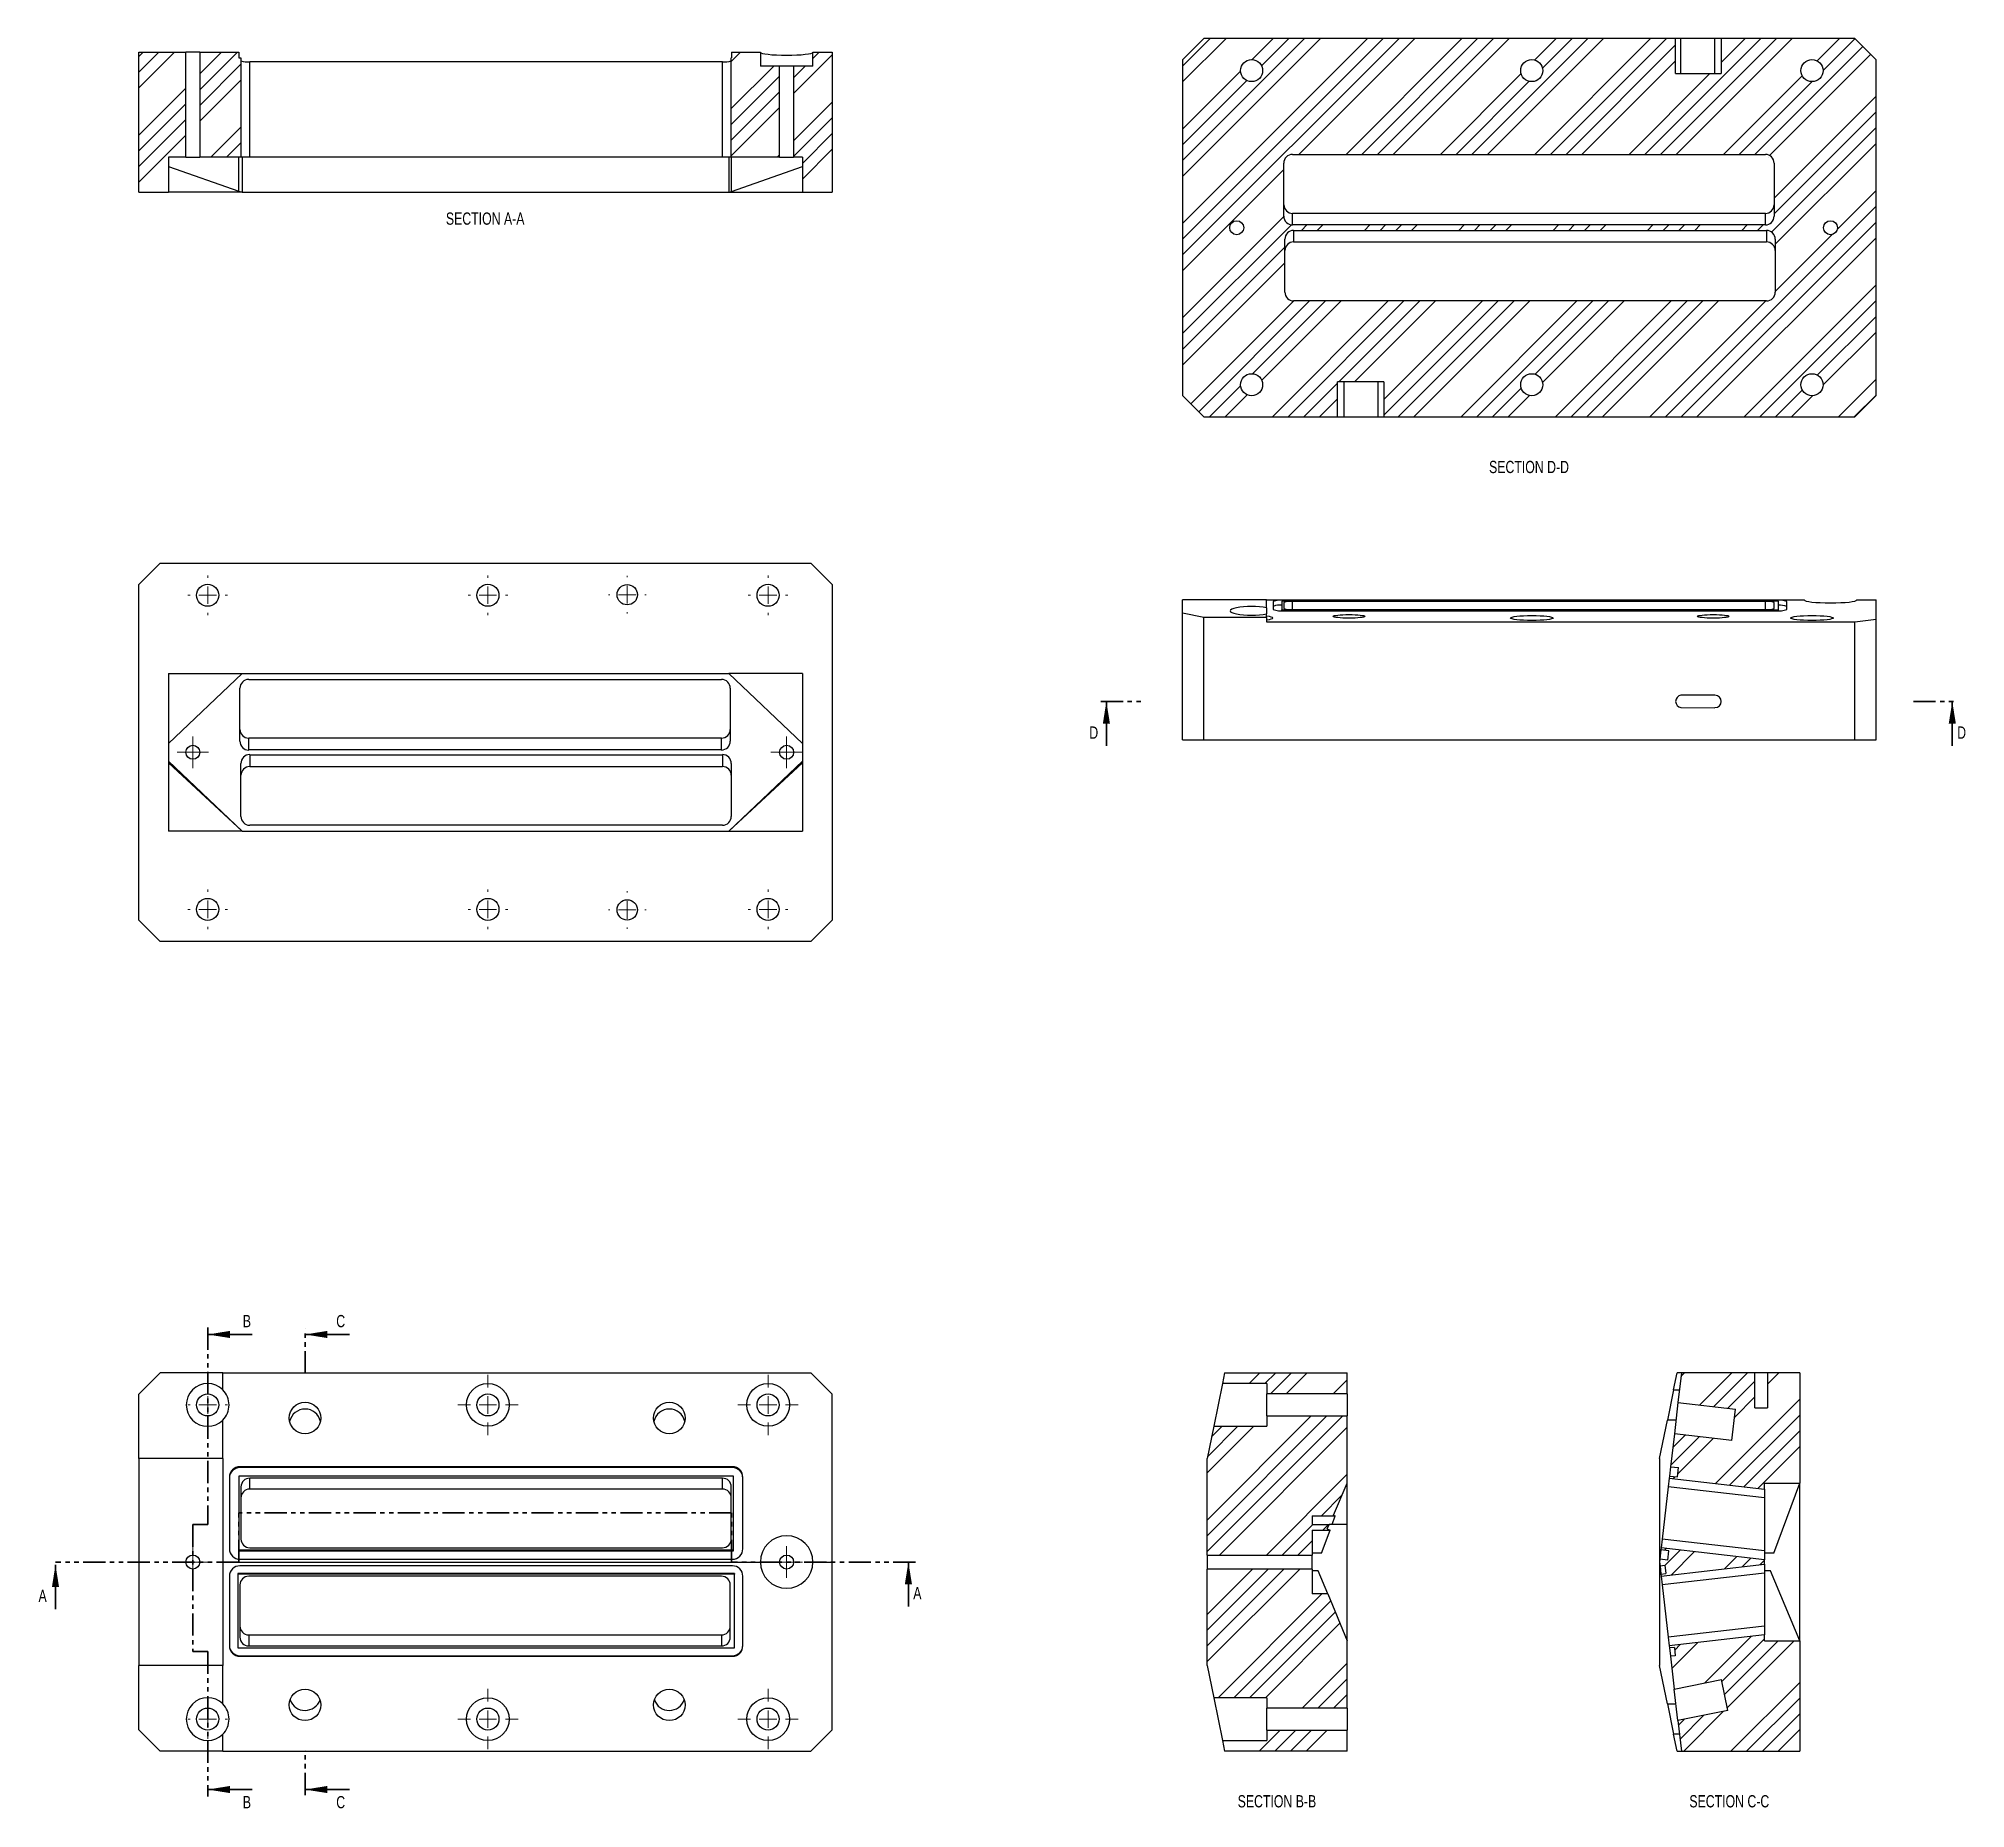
# Model space of a CAD drawing. Header units: millimetres. Extents: x 158 to 708, y 127 to 632.
import ezdxf

# ---------------------------------------------------------------- set-up
doc = ezdxf.new("R2010")
doc.units = ezdxf.units.MM
doc.linetypes.add('PHANTOM', pattern=[12.7, 6.35, -1.27, 1.27, -1.27, 1.27, -1.27])
doc.styles.add('SLDTEXTSTYLE0', font='TXT', dxfattribs={"width": 0.75})
pattern_1 = [(45, (107.689, 94.621), (-13.4704, 13.4704), []), (45, (112.179, 94.621), (-13.4704, 13.4704), []), (45, (116.669, 94.621), (-13.4704, 13.4704), []), (45, (121.159, 94.621), (-13.4704, 13.4704), [])]

# ---------------------------------------------------------------- blocks, each defined once
blk = doc.blocks.new('SW_CENTERMARKSYMBOL_0')
at = {"color": 0, "linetype": 'Continuous', "lineweight": 0}
for p, q in [((-2.5, 0), (-4.5, 0)), ((0, 0), (-2.5, 0)), ((0, 2.5), (0, 4.5)), ((0, 0), (0, 2.5)), ((0, 0), (0, -2.5)), ((0, 0), (2.5, 0)), ((2.5, 0), (4.5, 0)), ((0, -2.5), (0, -4.5))]:
    blk.add_line(p, q, dxfattribs=at)
blk = doc.blocks.new('SW_CENTERMARKSYMBOL_1')
at = {"color": 0, "linetype": 'Continuous', "lineweight": 0}
for p, q in [((0, 5), (0, 5.65)), ((-5, 0), (-5.65, 0)), ((0, 0), (-2.5, 0)), ((0, 0), (0, 2.5)), ((0, 0), (0, -2.5)), ((0, 0), (2.5, 0)), ((5, 0), (5.65, 0)), ((0, -5), (0, -5.65))]:
    blk.add_line(p, q, dxfattribs=at)
blk = doc.blocks.new('SW_CENTERMARKSYMBOL_2')
at = {"color": 0, "linetype": 'Continuous', "lineweight": 0}
for p, q in [((0, 5), (0, 5.65)), ((-5, 0), (-5.65, 0)), ((0, 0), (-2.5, 0)), ((0, 0), (0, 2.5)), ((0, 0), (0, -2.5)), ((0, 0), (2.5, 0)), ((5, 0), (5.65, 0)), ((0, -5), (0, -5.65))]:
    blk.add_line(p, q, dxfattribs=at)
blk = doc.blocks.new('SW_CENTERMARKSYMBOL_3')
at = {"color": 0, "linetype": 'Continuous', "lineweight": 0}
for p, q in [((0, 5), (0, 5.65)), ((-5, 0), (-5.65, 0)), ((0, 0), (-2.5, 0)), ((0, 0), (0, 2.5)), ((0, 0), (0, -2.5)), ((0, 0), (2.5, 0)), ((5, 0), (5.65, 0)), ((0, -5), (0, -5.65))]:
    blk.add_line(p, q, dxfattribs=at)
blk = doc.blocks.new('SW_CENTERMARKSYMBOL_4')
at = {"color": 0, "linetype": 'Continuous', "lineweight": 0}
for p, q in [((0, 5), (0, 5.65)), ((-5, 0), (-5.65, 0)), ((0, 0), (-2.5, 0)), ((0, 0), (0, 2.5)), ((0, 0), (0, -2.5)), ((0, 0), (2.5, 0)), ((5, 0), (5.65, 0)), ((0, -5), (0, -5.65))]:
    blk.add_line(p, q, dxfattribs=at)
blk = doc.blocks.new('SW_CENTERMARKSYMBOL_5')
at = {"color": 0, "linetype": 'Continuous', "lineweight": 0}
for p, q in [((0, 5), (0, 5.65)), ((-5, 0), (-5.65, 0)), ((0, 0), (-2.5, 0)), ((0, 0), (0, 2.5)), ((0, 0), (0, -2.5)), ((0, 0), (2.5, 0)), ((5, 0), (5.65, 0)), ((0, -5), (0, -5.65))]:
    blk.add_line(p, q, dxfattribs=at)
blk = doc.blocks.new('SW_CENTERMARKSYMBOL_6')
at = {"color": 0, "linetype": 'Continuous', "lineweight": 0}
for p, q in [((0, 5), (0, 5.65)), ((-5, 0), (-5.65, 0)), ((0, 0), (-2.5, 0)), ((0, 0), (0, 2.5)), ((0, 0), (0, -2.5)), ((0, 0), (2.5, 0)), ((5, 0), (5.65, 0)), ((0, -5), (0, -5.65))]:
    blk.add_line(p, q, dxfattribs=at)
blk = doc.blocks.new('SW_CENTERMARKSYMBOL_7')
at = {"color": 0, "linetype": 'Continuous', "lineweight": 0}
for p, q in [((-5, 0), (-5.4, 0)), ((0, 0), (-2.5, 0)), ((0, 5), (0, 5.4)), ((0, 0), (0, 2.5)), ((0, 0), (0, -2.5)), ((0, 0), (2.5, 0)), ((5, 0), (5.4, 0)), ((0, -5), (0, -5.4))]:
    blk.add_line(p, q, dxfattribs=at)
blk = doc.blocks.new('SW_CENTERMARKSYMBOL_8')
at = {"color": 0, "linetype": 'Continuous', "lineweight": 0}
for p, q in [((-5, 0), (-5.4, 0)), ((0, 0), (-2.5, 0)), ((0, 5), (0, 5.4)), ((0, 0), (0, 2.5)), ((0, 0), (0, -2.5)), ((0, 0), (2.5, 0)), ((5, 0), (5.4, 0)), ((0, -5), (0, -5.4))]:
    blk.add_line(p, q, dxfattribs=at)
blk = doc.blocks.new('SW_CENTERMARKSYMBOL_9')
at = {"color": 0, "linetype": 'Continuous', "lineweight": 0}
for p, q in [((-2.5, 0), (-4.5, 0)), ((0, 0), (-2.5, 0)), ((0, 2.5), (0, 4.5)), ((0, 0), (0, 2.5)), ((0, 0), (0, -2.5)), ((0, 0), (2.5, 0)), ((2.5, 0), (4.5, 0)), ((0, -2.5), (0, -4.5))]:
    blk.add_line(p, q, dxfattribs=at)
blk = doc.blocks.new('SW_CENTERMARKSYMBOL_10')
at = {"color": 0, "linetype": 'Continuous', "lineweight": 0}
for p, q in [((-2.5, 0), (-4.5, 0)), ((0, 0), (-2.5, 0)), ((0, 2.5), (0, 4.5)), ((0, 0), (0, 2.5)), ((0, 0), (0, -2.5)), ((0, 0), (2.5, 0)), ((2.5, 0), (4.5, 0)), ((0, -2.5), (0, -4.5))]:
    blk.add_line(p, q, dxfattribs=at)
blk = doc.blocks.new('SW_CENTERMARKSYMBOL_11')
at = {"color": 0, "linetype": 'Continuous', "lineweight": 0}
for p, q in [((0, 5), (0, 5.65)), ((-5, 0), (-5.65, 0)), ((0, 0), (-2.5, 0)), ((0, 0), (0, 2.5)), ((0, 0), (0, -2.5)), ((0, 0), (2.5, 0)), ((5, 0), (5.65, 0)), ((0, -5), (0, -5.65))]:
    blk.add_line(p, q, dxfattribs=at)
blk = doc.blocks.new('SW_CENTERMARKSYMBOL_12')
at = {"color": 0, "linetype": 'Continuous', "lineweight": 0}
for p, q in [((0, 5), (0, 5.65)), ((-5, 0), (-5.65, 0)), ((0, 0), (-2.5, 0)), ((0, 0), (0, 2.5)), ((0, 0), (0, -2.5)), ((0, 0), (2.5, 0)), ((5, 0), (5.65, 0)), ((0, -5), (0, -5.65))]:
    blk.add_line(p, q, dxfattribs=at)
blk = doc.blocks.new('SW_CENTERMARKSYMBOL_13')
at = {"color": 0, "linetype": 'Continuous', "lineweight": 0}
for p, q in [((0, 5), (0, 8.6)), ((-5, 0), (-8.6, 0)), ((0, 0), (-2.5, 0)), ((0, 0), (0, 2.5)), ((0, 0), (0, -2.5)), ((0, 0), (2.5, 0)), ((5, 0), (8.6, 0)), ((0, -5), (0, -8.6))]:
    blk.add_line(p, q, dxfattribs=at)
blk = doc.blocks.new('SW_CENTERMARKSYMBOL_14')
at = {"color": 0, "linetype": 'Continuous', "lineweight": 0}
for p, q in [((0, 5), (0, 8.6)), ((-5, 0), (-8.6, 0)), ((0, 0), (-2.5, 0)), ((0, 0), (0, 2.5)), ((0, 0), (0, -2.5)), ((0, 0), (2.5, 0)), ((5, 0), (8.6, 0)), ((0, -5), (0, -8.6))]:
    blk.add_line(p, q, dxfattribs=at)
blk = doc.blocks.new('SW_CENTERMARKSYMBOL_15')
at = {"color": 0, "linetype": 'Continuous', "lineweight": 0}
for p, q in [((0, 5), (0, 8.6)), ((-5, 0), (-8.6, 0)), ((0, 0), (-2.5, 0)), ((0, 0), (0, 2.5)), ((0, 0), (0, -2.5)), ((0, 0), (2.5, 0)), ((5, 0), (8.6, 0)), ((0, -5), (0, -8.6))]:
    blk.add_line(p, q, dxfattribs=at)
blk = doc.blocks.new('SW_CENTERMARKSYMBOL_16')
at = {"color": 0, "linetype": 'Continuous', "lineweight": 0}
for p, q in [((0, 5), (0, 8.6)), ((-5, 0), (-8.6, 0)), ((0, 0), (-2.5, 0)), ((0, 0), (0, 2.5)), ((0, 0), (0, -2.5)), ((0, 0), (2.5, 0)), ((5, 0), (8.6, 0)), ((0, -5), (0, -8.6))]:
    blk.add_line(p, q, dxfattribs=at)
blk = doc.blocks.new('SW_CENTERMARKSYMBOL_17')
at = {"color": 0, "linetype": 'Continuous', "lineweight": 0}
for p, q in [((-2.5, 0), (-4.5, 0)), ((0, 0), (-2.5, 0)), ((0, 2.5), (0, 4.5)), ((0, 0), (0, 2.5)), ((0, 0), (0, -2.5)), ((0, 0), (2.5, 0)), ((2.5, 0), (4.5, 0)), ((0, -2.5), (0, -4.5))]:
    blk.add_line(p, q, dxfattribs=at)

msp = doc.modelspace()

# ---------------------------------------------------------------- hatches: boundary and pattern name
at = {"linetype": 'Continuous', "lineweight": 18}
h = msp.add_hatch(dxfattribs=at)
h.set_pattern_fill('ANSI34', style=0)
h.set_pattern_definition(pattern_1)
h.paths.add_polyline_path([(186.39, 628.06), (186.39, 588.06), (194.89, 588.06), (194.89, 598.06), (199.84, 598.06), (199.84, 628.06)], flags=0)
h = msp.add_hatch(dxfattribs=at)
h.set_pattern_fill('ANSI34', style=0)
h.set_pattern_definition(pattern_1)
h.paths.add_polyline_path([(203.84, 598.06), (215.59, 598.06), (215.59, 626.44), (214.99, 626.44), (214.99, 628.06), (210.39, 628.06), (203.84, 628.06)], flags=0)
h = msp.add_hatch(dxfattribs=at)
h.set_pattern_fill('ANSI34', style=0)
h.set_pattern_definition(pattern_1)
h.paths.add_polyline_path([(355.59, 598.06), (369.39, 598.06), (369.39, 624.06), (363.89, 624.06), (363.89, 628.06), (355.66, 628.06), (355.66, 626.44), (355.59, 626.44)], flags=0)
h = msp.add_hatch(dxfattribs=at)
h.set_pattern_fill('ANSI34', style=0)
h.set_pattern_definition(pattern_1)
h.paths.add_polyline_path([(384.39, 588.06), (384.39, 628.06), (378.89, 628.06), (378.89, 624.06), (373.39, 624.06), (373.39, 598.06), (375.89, 598.06), (375.89, 588.06)], flags=0)
h = msp.add_hatch(dxfattribs=at)
h.set_pattern_fill('ANSI34', style=0)
h.set_pattern_definition(pattern_1)
h.paths.add_polyline_path([(625.22, 631.95), (490.54, 631.95), (484.44, 625.85), (484.44, 530.05), (490.54, 523.95), (528.64, 523.95), (528.64, 533.95), (541.94, 533.95), (541.94, 523.95), (676.34, 523.95), (682.44, 530.05), (682.44, 625.85), (676.34, 631.95), (638.22, 631.95), (638.22, 621.95), (625.22, 621.95)], flags=0)
edge = h.paths.add_edge_path(flags=0)
edge.add_arc((669.44, 577.95), 2, 0, 360)
edge = h.paths.add_edge_path(flags=0)
edge.add_arc((504.14, 622.8), 3.15, 0, 360)
edge = h.paths.add_edge_path(flags=0)
edge.add_arc((664.14, 622.8), 3.15, 0, 360)
edge = h.paths.add_edge_path(flags=0)
edge.add_arc((584.14, 533.1), 3.15, 0, 360)
edge = h.paths.add_edge_path(flags=0)
edge.add_arc((499.89, 577.95), 2, 0, 360)
edge = h.paths.add_edge_path(flags=0)
edge.add_line((516.14, 577.17), (651.14, 577.17))
edge.add_ellipse((651.14, 574.65), major_axis=(0, -2.52), ratio=0.993413, start_angle=90, end_angle=180, ccw=False)
edge.add_line((653.64, 574.65), (653.64, 559.55))
edge.add_ellipse((651.14, 559.55), major_axis=(0, -2.52), ratio=0.993413, start_angle=0, end_angle=90, ccw=False)
edge.add_line((651.14, 557.03), (516.14, 557.03))
edge.add_ellipse((516.14, 559.55), major_axis=(0, -2.52), ratio=0.993413, start_angle=270, end_angle=360, ccw=False)
edge.add_line((513.64, 559.55), (513.64, 574.65))
edge.add_ellipse((516.14, 574.65), major_axis=(0, -2.52), ratio=0.993413, start_angle=180, end_angle=270, ccw=False)
edge = h.paths.add_edge_path(flags=0)
edge.add_line((515.84, 598.86), (650.84, 598.86))
edge.add_ellipse((650.84, 596.35), major_axis=(0, 2.52), ratio=0.993413, start_angle=270, end_angle=360, ccw=False)
edge.add_line((653.34, 596.35), (653.34, 581.25))
edge.add_ellipse((650.84, 581.25), major_axis=(0, 2.52), ratio=0.993413, start_angle=180, end_angle=270, ccw=False)
edge.add_line((650.84, 578.73), (515.84, 578.73))
edge.add_ellipse((515.84, 581.25), major_axis=(0, 2.52), ratio=0.993413, start_angle=90, end_angle=180, ccw=False)
edge.add_line((513.34, 581.25), (513.34, 596.35))
edge.add_ellipse((515.84, 596.35), major_axis=(0, 2.52), ratio=0.993413, start_angle=0, end_angle=90, ccw=False)
edge = h.paths.add_edge_path(flags=0)
edge.add_arc((664.14, 533.1), 3.15, 0, 360)
edge = h.paths.add_edge_path(flags=0)
edge.add_arc((584.14, 622.8), 3.15, 0, 360)
edge = h.paths.add_edge_path(flags=0)
edge.add_arc((504.14, 533.1), 3.15, 0, 360)
h = msp.add_hatch(dxfattribs=at)
h.set_pattern_fill('ANSI34', style=0)
h.set_pattern_definition(pattern_1)
h.paths.add_polyline_path([(508.45, 244.99), (531.45, 244.99), (531.45, 250.99), (496.45, 250.99), (495.83, 247.94), (508.45, 247.94)], flags=0)
h = msp.add_hatch(dxfattribs=at)
h.set_pattern_fill('ANSI34', style=0)
h.set_pattern_definition(pattern_1)
h.paths.add_polyline_path([(647.83, 240.99), (647.83, 250.99), (626.86, 250.99), (625.88, 242.55), (642.27, 240.66), (641.24, 231.72), (624.85, 233.61), (623.77, 224.21), (626.05, 223.95), (625.74, 221.27), (623.46, 221.53), (623.39, 220.94), (650.63, 217.79), (650.63, 219.49), (660.63, 219.49), (660.63, 250.99), (651.43, 250.99), (651.43, 240.99)], flags=0)
h = msp.add_hatch(dxfattribs=at)
h.set_pattern_fill('ANSI34', style=0)
h.set_pattern_definition(pattern_1)
h.paths.add_polyline_path([(521.45, 207.72), (521.45, 210.16), (528.02, 210.16), (527.48, 210.39), (531.45, 219.49), (531.45, 238.69), (508.45, 238.69), (508.45, 235.74), (493.34, 235.74), (491.45, 226.5), (491.45, 198.99), (521.45, 198.99), (521.45, 206.11), (526.53, 206.11), (525.76, 206.45), (526.32, 207.72)], flags=0)
h = msp.add_hatch(dxfattribs=at)
h.set_pattern_fill('ANSI34', style=0)
h.set_pattern_definition(pattern_1)
h.paths.add_polyline_path([(620.72, 197.79), (620.63, 196.99), (620.75, 195.9), (622.14, 196.06), (622.42, 193.68), (621.03, 193.52), (621.1, 192.92), (650.63, 196.33), (650.63, 197.66), (621.1, 201.07), (621.03, 200.47), (623.31, 200.21), (623, 197.53)], flags=0)
h = msp.add_hatch(dxfattribs=at)
h.set_pattern_fill('ANSI34', style=0)
h.set_pattern_definition(pattern_1)
h.paths.add_polyline_path([(491.45, 194.99), (491.45, 167.49), (493.34, 158.24), (508.45, 158.24), (508.45, 155.29), (531.45, 155.29), (531.45, 174.49), (525.9, 187.88), (521.45, 187.88), (521.45, 194.99)], flags=0)
h = msp.add_hatch(dxfattribs=at)
h.set_pattern_fill('ANSI34', style=0)
h.set_pattern_definition(pattern_1)
h.paths.add_polyline_path([(638.29, 163.44), (640.09, 154.62), (625.85, 151.71), (626.86, 142.99), (660.63, 142.99), (660.63, 174.49), (650.63, 174.49), (650.63, 176.19), (623.39, 173.05), (623.46, 172.46), (624.85, 172.62), (625.12, 170.23), (623.73, 170.07), (624.81, 160.69)], flags=0)
h = msp.add_hatch(dxfattribs=at)
h.set_pattern_fill('ANSI34', style=0)
h.set_pattern_definition(pattern_1)
h.paths.add_polyline_path([(496.45, 142.99), (531.45, 142.99), (531.45, 148.99), (508.45, 148.99), (508.45, 146.04), (495.83, 146.04)], flags=0)

# ---------------------------------------------------------------- linework, layer by layer
at = {"color": 7, "linetype": 'Continuous', "lineweight": 25}
for p, q in [((186.39, 628.06), (199.84, 628.06)), ((186.39, 588.06), (186.39, 628.06)), ((199.84, 598.06), (199.84, 628.06)), ((203.84, 628.06), (199.84, 628.06)), ((203.84, 628.06), (203.84, 598.06)), ((203.84, 628.06), (210.39, 628.06)), ((210.39, 628.06), (214.99, 628.06)), ((214.99, 628.06), (214.99, 626.44)), ((355.66, 628.06), (355.66, 626.44)), ((355.66, 628.06), (363.89, 628.06)), ((363.89, 628.06), (363.89, 624.06)), ((378.89, 624.06), (378.89, 628.06)), ((378.89, 628.06), (384.39, 628.06)), ((384.39, 628.06), (384.39, 588.06)), ((490.54, 631.95), (484.44, 625.85)), ((625.22, 631.95), (490.54, 631.95)), ((625.22, 621.95), (625.22, 631.95)), ((626.71, 631.95), (625.22, 631.95)), ((626.71, 621.95), (626.71, 631.95)), ((636.44, 631.95), (626.71, 631.95)), ((636.44, 621.95), (636.44, 631.95)), ((638.22, 631.95), (636.44, 631.95)), ((638.22, 631.95), (638.22, 621.95)), ((676.34, 631.95), (638.22, 631.95)), ((682.44, 625.85), (676.34, 631.95)), ((214.99, 626.44), (215.59, 626.44)), ((215.59, 626.44), (215.59, 598.06)), ((218.09, 598.06), (218.09, 625.29)), ((353.09, 625.29), (218.09, 625.29)), ((353.09, 598.06), (353.09, 625.29)), ((355.59, 598.06), (355.59, 626.44)), ((355.59, 626.44), (355.66, 626.44)), ((369.39, 624.06), (363.89, 624.06)), ((369.39, 598.06), (369.39, 624.06)), ((373.39, 624.06), (369.39, 624.06)), ((373.39, 624.06), (373.39, 598.06)), ((378.89, 624.06), (373.39, 624.06)), ((484.44, 625.85), (484.44, 530.05)), ((625.22, 621.95), (638.22, 621.95)), ((682.44, 530.05), (682.44, 625.85)), ((199.84, 598.06), (194.89, 598.06)), ((194.89, 598.06), (194.89, 588.06)), ((194.89, 595.4), (214.99, 588.37)), ((199.84, 598.06), (203.84, 598.06)), ((215.59, 598.06), (203.84, 598.06)), ((214.99, 588.37), (214.99, 598.06)), ((218.09, 598.06), (215.59, 598.06)), ((215.89, 598.06), (215.89, 588.06)), ((353.09, 598.06), (218.09, 598.06)), ((355.59, 598.06), (353.09, 598.06)), ((354.89, 598.06), (354.89, 588.06)), ((369.39, 598.06), (355.59, 598.06)), ((355.66, 588.32), (355.66, 598.06)), ((355.66, 588.32), (375.89, 595.4)), ((369.39, 598.06), (373.39, 598.06)), ((375.89, 598.06), (373.39, 598.06)), ((375.89, 598.06), (375.89, 588.06)), ((513.34, 581.25), (513.34, 596.35)), ((515.84, 598.86), (650.84, 598.86)), ((653.34, 596.35), (653.34, 581.25)), ((186.39, 588.06), (194.89, 588.06)), ((214.99, 588.06), (194.89, 588.06)), ((214.99, 588.37), (215.89, 588.06)), ((214.99, 588.06), (214.99, 588.37)), ((215.89, 588.06), (214.99, 588.06)), ((215.89, 588.06), (354.89, 588.06)), ((354.89, 588.06), (355.66, 588.32)), ((354.89, 588.06), (355.66, 588.06)), ((355.66, 588.32), (355.66, 588.06)), ((355.66, 588.06), (375.89, 588.06)), ((375.89, 588.06), (384.39, 588.06)), ((515.84, 578.73), (515.84, 582.02)), ((650.84, 582.02), (515.84, 582.02)), ((650.84, 578.73), (515.84, 578.73)), ((650.84, 578.73), (650.84, 582.02)), ((513.64, 559.55), (513.64, 574.65)), ((516.14, 577.17), (651.14, 577.17)), ((516.14, 577.17), (516.14, 573.88)), ((516.14, 573.88), (651.14, 573.88)), ((651.14, 577.17), (651.14, 573.88)), ((653.64, 574.65), (653.64, 559.55)), ((651.14, 557.03), (516.14, 557.03)), ((541.94, 533.95), (528.64, 533.95)), ((528.64, 523.95), (528.64, 533.95)), ((530.44, 533.95), (530.44, 523.95)), ((540.14, 533.95), (540.14, 523.95)), ((541.94, 533.95), (541.94, 523.95)), ((484.44, 530.05), (490.54, 523.95)), ((676.34, 523.95), (682.44, 530.05)), ((490.54, 523.95), (528.64, 523.95)), ((528.64, 523.95), (530.44, 523.95)), ((530.44, 523.95), (540.14, 523.95)), ((540.14, 523.95), (541.94, 523.95)), ((541.94, 523.95), (676.34, 523.95)), ((186.39, 476.06), (192.49, 482.16)), ((192.49, 482.16), (378.29, 482.16)), ((378.29, 482.16), (384.39, 476.06)), ((186.39, 380.26), (186.39, 476.06)), ((384.39, 476.06), (384.39, 380.26)), ((484.44, 467.93), (484.44, 471.69)), ((508.44, 471.69), (484.44, 471.69)), ((484.44, 431.69), (484.44, 467.93)), ((490.54, 466.69), (484.44, 467.93)), ((508.44, 471.69), (661.94, 471.69)), ((508.44, 469.44), (508.44, 471.69)), ((508.44, 469.44), (508.44, 467.67)), ((508.44, 466.69), (508.44, 467.67)), ((510.34, 471.22), (510.34, 468.92)), ((654.54, 471.28), (512.74, 471.28)), ((512.74, 471.28), (512.74, 468.85)), ((512.74, 468.85), (654.54, 468.85)), ((512.74, 468.59), (512.74, 468.85)), ((653.94, 471.56), (513.34, 471.56)), ((513.34, 470.93), (513.34, 469.21)), ((513.34, 468.58), (653.94, 468.58)), ((650.84, 471.22), (515.84, 471.22)), ((515.84, 468.92), (650.84, 468.92)), ((653.34, 469.21), (653.34, 470.93)), ((654.54, 468.85), (654.54, 471.28)), ((654.54, 468.59), (654.54, 468.85)), ((656.94, 468.92), (656.94, 471.22)), ((676.94, 471.69), (682.44, 471.69)), ((682.44, 466.16), (682.44, 471.69)), ((490.54, 431.69), (490.54, 466.69)), ((508.44, 466.69), (490.54, 466.69)), ((508.44, 466.69), (508.44, 465.46)), ((508.44, 465.46), (676.34, 465.46)), ((676.34, 465.46), (682.44, 466.16)), ((676.34, 431.69), (676.34, 465.46)), ((682.44, 431.69), (682.44, 466.16)), ((194.89, 450.66), (215.89, 450.66)), ((194.89, 450.66), (194.89, 405.66)), ((215.89, 450.66), (194.89, 430.66)), ((215.29, 431.34), (215.29, 446.44)), ((215.89, 450.66), (354.89, 450.66)), ((217.79, 448.96), (352.79, 448.96)), ((375.89, 450.66), (354.89, 450.66)), ((354.89, 450.66), (375.89, 430.66)), ((355.29, 446.44), (355.29, 431.34)), ((375.89, 450.66), (375.89, 405.66)), ((636.44, 444.46), (626.71, 444.46)), ((626.71, 440.96), (636.44, 440.91)), ((217.79, 428.83), (217.79, 432.23)), ((352.79, 432.23), (217.79, 432.23)), ((352.79, 428.83), (352.79, 432.23)), ((484.44, 431.69), (490.54, 431.69)), ((490.54, 431.69), (676.34, 431.69)), ((676.34, 431.69), (682.44, 431.69)), ((194.89, 425.66), (215.89, 405.66)), ((194.89, 425.16), (215.89, 405.66)), ((215.59, 409.88), (215.59, 424.98)), ((352.79, 428.83), (217.79, 428.83)), ((218.09, 427.49), (353.09, 427.49)), ((218.09, 427.49), (218.09, 424.09)), ((218.09, 424.09), (353.09, 424.09)), ((353.09, 427.49), (353.09, 424.09)), ((354.89, 405.66), (375.89, 425.66)), ((375.89, 425.16), (354.89, 405.66)), ((355.59, 424.98), (355.59, 409.88)), ((353.09, 407.36), (218.09, 407.36)), ((215.89, 405.66), (194.89, 405.66)), ((215.89, 405.66), (354.89, 405.66)), ((354.89, 405.66), (375.89, 405.66)), ((192.49, 374.16), (186.39, 380.26)), ((384.39, 380.26), (378.29, 374.16)), ((378.29, 374.16), (192.49, 374.16)), ((186.39, 244.89), (192.49, 250.99)), ((210.39, 250.99), (192.49, 250.99)), ((210.39, 250.99), (378.29, 250.99)), ((210.39, 246.17), (210.39, 250.99)), ((384.39, 244.89), (378.29, 250.99)), ((495.83, 247.94), (493.34, 235.74)), ((496.45, 250.99), (495.83, 247.94)), ((508.45, 247.94), (495.83, 247.94)), ((496.45, 250.99), (531.45, 250.99)), ((508.45, 247.94), (508.45, 244.99)), ((531.45, 244.99), (531.45, 250.99)), ((624.64, 246.17), (625.63, 250.99)), ((626.86, 250.99), (625.63, 250.99)), ((626.86, 250.99), (625.88, 242.55)), ((647.83, 250.99), (626.86, 250.99)), ((647.83, 240.99), (647.83, 250.99)), ((651.43, 250.99), (647.83, 250.99)), ((651.43, 250.99), (651.43, 240.99)), ((660.63, 250.99), (651.43, 250.99)), ((660.63, 250.99), (660.63, 219.49)), ((186.39, 226.5), (186.39, 244.89)), ((384.39, 196.99), (384.39, 244.89)), ((531.45, 244.99), (508.45, 244.99)), ((508.45, 238.69), (508.45, 244.99)), ((531.45, 244.99), (531.45, 238.69)), ((624.64, 246.17), (622.88, 237.52)), ((624.64, 246.17), (626.3, 246.17)), ((625.88, 242.55), (624.85, 233.61)), ((625.88, 242.55), (642.27, 240.66)), ((210.39, 226.5), (210.39, 237.52)), ((508.45, 238.69), (508.45, 235.74)), ((508.45, 238.69), (531.45, 238.69)), ((531.45, 219.49), (531.45, 238.69)), ((620.63, 226.5), (622.88, 237.52)), ((625.3, 237.52), (622.88, 237.52)), ((641.24, 231.72), (642.27, 240.66)), ((647.83, 240.99), (651.43, 240.99)), ((493.34, 235.74), (491.45, 226.5)), ((493.34, 235.74), (508.45, 235.74)), ((624.85, 233.61), (623.77, 224.21)), ((641.24, 231.72), (624.85, 233.61)), ((186.39, 226.5), (186.39, 167.49)), ((210.39, 226.5), (186.39, 226.5)), ((210.39, 226.5), (210.39, 196.99)), ((491.45, 198.99), (491.45, 226.5)), ((620.63, 226.5), (620.63, 196.99)), ((212.29, 221.23), (212.29, 200.77)), ((356.19, 221.53), (214.99, 221.53)), ((214.99, 221.53), (214.99, 200.47)), ((355.89, 224.21), (215.29, 224.21)), ((215.29, 223.95), (215.29, 224.21)), ((355.89, 223.95), (215.29, 223.95)), ((353.09, 220.94), (218.09, 220.94)), ((218.09, 217.79), (218.09, 220.94)), ((353.09, 217.79), (353.09, 220.94)), ((355.89, 223.95), (355.89, 224.21)), ((356.19, 200.47), (356.19, 221.53)), ((358.89, 200.77), (358.89, 221.23)), ((623.39, 220.94), (623.1, 218.45)), ((623.46, 221.53), (623.39, 220.94)), ((623.39, 220.94), (650.63, 217.79)), ((623.77, 224.21), (623.46, 221.53)), ((623.46, 221.53), (625.74, 221.27)), ((623.77, 224.21), (626.05, 223.95)), ((625.74, 221.27), (626.05, 223.95)), ((215.59, 218.45), (215.59, 203.55)), ((353.09, 217.79), (218.09, 217.79)), ((355.59, 203.55), (355.59, 218.45)), ((527.48, 210.39), (531.45, 219.49)), ((531.45, 207.72), (531.45, 219.49)), ((623.1, 218.45), (621.38, 203.55)), ((650.63, 215.28), (623.1, 218.45)), ((650.63, 219.49), (660.63, 219.49)), ((650.63, 217.79), (650.63, 219.49)), ((650.63, 217.79), (650.63, 215.28)), ((650.63, 215.28), (650.63, 200.18)), ((653.28, 199.49), (660.63, 219.49)), ((660.63, 174.49), (660.63, 219.49)), ((521.45, 210.16), (528.02, 210.16)), ((521.45, 210.16), (521.45, 207.72)), ((527.12, 207.72), (528.02, 210.16)), ((527.48, 210.39), (528.02, 210.16)), ((521.45, 207.72), (526.32, 207.72)), ((521.45, 206.11), (526.53, 206.11)), ((521.45, 206.11), (521.45, 198.99)), ((524.1, 199.49), (526.53, 206.11)), ((525.76, 206.45), (526.32, 207.72)), ((525.76, 206.45), (526.53, 206.11)), ((527.12, 207.72), (526.32, 207.72)), ((531.45, 207.72), (527.12, 207.72)), ((531.45, 174.49), (531.45, 207.72)), ((214.99, 200.47), (356.19, 200.47)), ((214.99, 200.21), (214.99, 200.47)), ((214.99, 200.21), (356.19, 200.21)), ((218.09, 201.07), (353.09, 201.07)), ((356.19, 200.21), (356.19, 200.47)), ((491.45, 198.99), (521.45, 198.99)), ((491.45, 198.99), (491.45, 194.99)), ((524.1, 199.49), (521.45, 199.49)), ((521.45, 194.99), (521.45, 198.99)), ((621.03, 200.47), (620.72, 197.79)), ((621.1, 201.07), (621.03, 200.47)), ((623.31, 200.21), (621.03, 200.47)), ((621.38, 203.55), (621.1, 201.07)), ((650.63, 197.66), (621.1, 201.07)), ((650.63, 200.18), (621.38, 203.55)), ((623, 197.53), (623.31, 200.21)), ((650.63, 200.18), (650.63, 197.66)), ((653.28, 199.49), (650.63, 199.49)), ((210.39, 196.99), (210.39, 167.49)), ((210.39, 196.99), (363.89, 196.99)), ((212.29, 192.92), (212.29, 173.05)), ((356.49, 193.68), (214.69, 193.68)), ((214.69, 193.68), (214.69, 193.52)), ((356.49, 193.52), (214.69, 193.52)), ((214.69, 193.52), (214.69, 172.46)), ((215.29, 197.79), (355.89, 197.79)), ((355.89, 195.9), (215.29, 195.9)), ((352.79, 192.92), (217.79, 192.92)), ((356.49, 193.68), (356.49, 193.52)), ((356.49, 172.46), (356.49, 193.52)), ((358.89, 173.05), (358.89, 192.92)), ((378.89, 196.99), (384.39, 196.99)), ((384.39, 149.09), (384.39, 196.99)), ((521.45, 194.99), (491.45, 194.99)), ((491.45, 167.49), (491.45, 194.99)), ((521.45, 194.99), (521.45, 187.88)), ((523.16, 194.49), (521.45, 194.49)), ((525.9, 187.88), (523.16, 194.49)), ((620.72, 197.79), (620.63, 196.99)), ((620.63, 196.99), (620.75, 195.9)), ((620.63, 196.99), (620.63, 167.49)), ((623, 197.53), (620.72, 197.79)), ((620.75, 195.9), (622.14, 196.06)), ((620.75, 195.9), (621.03, 193.52)), ((621.03, 193.52), (622.42, 193.68)), ((621.03, 193.52), (621.1, 192.92)), ((621.1, 192.92), (650.63, 196.33)), ((621.1, 192.92), (621.38, 190.44)), ((650.63, 193.81), (621.38, 190.44)), ((622.14, 196.06), (622.42, 193.68)), ((650.63, 196.33), (650.63, 197.66)), ((650.63, 196.33), (650.63, 193.81)), ((652.33, 194.49), (650.63, 194.49)), ((650.63, 193.81), (650.63, 178.71)), ((660.63, 174.49), (652.33, 194.49)), ((215.29, 190.44), (215.29, 175.54)), ((355.29, 175.54), (355.29, 190.44)), ((525.9, 187.88), (521.45, 187.88)), ((525.9, 187.88), (531.45, 174.49)), ((621.38, 190.44), (623.1, 175.54)), ((217.79, 176.19), (217.79, 173.05)), ((217.79, 176.19), (352.79, 176.19)), ((352.79, 176.19), (352.79, 173.05)), ((650.63, 178.71), (623.1, 175.54)), ((650.63, 176.19), (623.39, 173.05)), ((650.63, 178.71), (650.63, 176.19)), ((650.63, 174.49), (650.63, 176.19)), ((214.69, 172.46), (356.49, 172.46)), ((217.79, 173.05), (352.79, 173.05)), ((531.45, 155.29), (531.45, 174.49)), ((623.1, 175.54), (623.39, 173.05)), ((623.39, 173.05), (623.46, 172.46)), ((624.85, 172.62), (623.46, 172.46)), ((623.46, 172.46), (623.73, 170.07)), ((624.85, 172.62), (625.12, 170.23)), ((650.63, 174.49), (660.63, 174.49)), ((660.63, 174.49), (660.63, 142.99)), ((210.39, 167.49), (186.39, 167.49)), ((186.39, 149.09), (186.39, 167.49)), ((210.39, 156.47), (210.39, 167.49)), ((215.29, 170.23), (355.89, 170.23)), ((215.29, 170.23), (215.29, 170.07)), ((215.29, 170.07), (355.89, 170.07)), ((355.89, 170.23), (355.89, 170.07)), ((491.45, 167.49), (493.34, 158.24)), ((622.88, 156.47), (620.63, 167.49)), ((625.12, 170.23), (623.73, 170.07)), ((623.73, 170.07), (624.81, 160.69)), ((624.81, 160.69), (638.29, 163.44)), ((625.85, 151.71), (624.81, 160.69)), ((640.09, 154.62), (638.29, 163.44)), ((508.45, 158.24), (493.34, 158.24)), ((493.34, 158.24), (495.83, 146.04)), ((508.45, 158.24), (508.45, 155.29)), ((531.45, 155.29), (508.45, 155.29)), ((508.45, 148.99), (508.45, 155.29)), ((531.45, 155.29), (531.45, 148.99)), ((622.88, 156.47), (624.64, 147.82)), ((622.88, 156.47), (625.3, 156.47)), ((640.09, 154.62), (625.85, 151.71)), ((192.49, 142.99), (186.39, 149.09)), ((378.29, 142.99), (384.39, 149.09)), ((508.45, 148.99), (508.45, 146.04)), ((508.45, 148.99), (531.45, 148.99)), ((531.45, 142.99), (531.45, 148.99)), ((625.85, 151.71), (626.86, 142.99)), ((210.39, 142.99), (210.39, 147.82)), ((495.83, 146.04), (496.45, 142.99)), ((495.83, 146.04), (508.45, 146.04)), ((626.3, 147.82), (624.64, 147.82)), ((625.63, 142.99), (624.64, 147.82)), ((210.39, 142.99), (192.49, 142.99)), ((210.39, 142.99), (378.29, 142.99)), ((531.45, 142.99), (496.45, 142.99)), ((625.63, 142.99), (626.86, 142.99)), ((626.86, 142.99), (660.63, 142.99))]:
    msp.add_line(p, q, dxfattribs=at)
at = {"color": 8, "linetype": 'Continuous', "lineweight": 25}
for p, q in [((513.34, 471.28), (513.34, 471.56)), ((515.84, 468.92), (515.84, 471.22)), ((650.84, 468.92), (650.84, 471.22)), ((653.94, 471.28), (653.94, 471.56))]:
    msp.add_line(p, q, dxfattribs=at)
at = {"color": 7, "linetype": 'PHANTOM', "lineweight": 35}
for p, q in [((461.1, 442.69), (473.8, 442.69)), ((693.09, 442.69), (705.79, 442.69)), ((206.09, 263.95), (206.09, 207.72)), ((233.89, 250.84), (233.89, 263.54)), ((355.66, 211), (214.99, 211)), ((214.99, 196.99), (214.99, 211)), ((355.66, 196.99), (355.66, 211)), ((206.09, 207.72), (201.84, 207.72)), ((201.84, 207.72), (201.84, 171.41)), ((214.99, 196.99), (162.63, 196.99)), ((408.15, 196.99), (355.66, 196.99)), ((206.09, 171.41), (201.84, 171.41)), ((206.09, 171.41), (206.09, 130.03)), ((233.89, 130.45), (233.89, 143.15))]:
    msp.add_line(p, q, dxfattribs=at)
at = {"color": 7, "linetype": 'Continuous', "lineweight": 35}
for p, q in [((462.68, 429.99), (462.68, 442.69)), ((704.2, 429.99), (704.2, 442.69)), ((218.79, 261.95), (206.09, 261.95)), ((246.59, 261.95), (233.89, 261.95)), ((162.63, 183.5), (162.63, 196.2)), ((406.15, 184.29), (406.15, 196.99)), ((218.79, 132.03), (206.09, 132.03)), ((246.59, 132.03), (233.89, 132.03))]:
    msp.add_line(p, q, dxfattribs=at)
at = {"color": 7, "linetype": 'Continuous', "lineweight": 25}
for centre, radius in [((504.14, 622.8), 3.15), ((584.14, 622.8), 3.15), ((664.14, 622.8), 3.15), ((499.89, 577.95), 2), ((669.44, 577.95), 2), ((504.14, 533.1), 3.15), ((584.14, 533.1), 3.15), ((664.14, 533.1), 3.15), ((206.09, 473.01), 3.15), ((286.09, 473.01), 3.15), ((325.89, 473.16), 2.9), ((366.09, 473.01), 3.15), ((201.84, 428.16), 2), ((371.39, 428.16), 2), ((206.09, 383.31), 3.15), ((286.09, 383.31), 3.15), ((325.89, 383.16), 2.9), ((366.09, 383.31), 3.15), ((286.09, 241.84), 6.1), ((366.09, 241.84), 6.1), ((206.09, 241.84), 3.15), ((233.89, 238.1), 4.49), ((286.09, 241.84), 3.15), ((337.89, 238.1), 4.49), ((366.09, 241.84), 3.15), ((201.84, 196.99), 2), ((371.39, 196.99), 2), ((206.09, 152.14), 3.15), ((286.09, 152.14), 6.1), ((286.09, 152.14), 3.15), ((366.09, 152.14), 6.1), ((366.09, 152.14), 3.15)]:
    msp.add_circle(centre, radius, dxfattribs=at)
for centre, radius, start, end in [((217.48, 630.96), 5.7, 250.7166, 276.2093), ((353.71, 630.96), 5.7, 263.7907, 289.2834), ((515.84, 584.51), 2.49, 180.19, 270.1887), ((650.85, 584.51), 2.49, 269.8113, 359.81), ((516.14, 571.38), 2.49, 89.8113, 179.81), ((651.15, 571.38), 2.49, 0.19, 90.1887), ((512.6, 464.76), 6.84, 83.7907, 109.2834), ((512.14, 465.77), 4.44, 82.1407, 113.8372), ((512.6, 475.38), 6.84, 250.7166, 276.2093), ((515.23, 465.55), 5.7, 83.7907, 109.2834), ((515.23, 474.59), 5.7, 250.7166, 276.2093), ((651.46, 465.55), 5.7, 70.7166, 96.2093), ((651.46, 474.59), 5.7, 263.7907, 289.2834), ((654.68, 464.76), 6.84, 70.7166, 96.2093), ((654.68, 475.38), 6.84, 263.7907, 289.2834), ((654.94, 464.28), 5.9, 70.1578, 93.8643), ((626.99, 442.71), 1.77, 99.222, 260.778), ((636.44, 442.69), 1.77, 270, 90), ((217.79, 434.73), 2.49, 180.19, 270.1887), ((352.8, 434.73), 2.49, 269.8113, 359.81), ((218.09, 421.6), 2.49, 89.8113, 179.81), ((353.1, 421.6), 2.49, 0.19, 90.1887), ((206.09, 241.84), 6.1, 45.1771, 314.8229), ((206.09, 241.84), 6.1, 314.8229, 45.1771), ((233.89, 236.16), 4.51, 12.5093, 167.4907), ((337.89, 236.16), 4.51, 12.5093, 167.4907), ((215.28, 221.22), 2.99, 89.8113, 179.81), ((215.28, 220.96), 2.99, 89.8113, 179.81), ((218.09, 218.44), 2.49, 89.8113, 179.81), ((353.1, 218.44), 2.49, 0.19, 90.1887), ((355.9, 221.22), 2.99, 0.19, 90.1887), ((355.9, 220.96), 2.99, 0.19, 90.1887), ((371.39, 196.99), 7.5, 0, 180), ((215.28, 200.78), 2.99, 180.19, 270.1887), ((218.09, 203.56), 2.49, 180.19, 270.1887), ((353.1, 203.56), 2.49, 269.8113, 359.81), ((355.9, 200.78), 2.99, 269.8113, 359.81), ((215.28, 192.91), 2.99, 89.8113, 179.81), ((217.79, 190.43), 2.49, 89.8113, 179.81), ((352.8, 190.43), 2.49, 0.19, 90.1887), ((355.9, 192.91), 2.99, 0.19, 90.1887), ((371.39, 196.99), 7.5, 180, 0), ((215.28, 173.22), 2.99, 180.19, 270.1887), ((215.28, 173.06), 2.99, 180.19, 270.1887), ((217.79, 175.54), 2.49, 180.19, 270.1887), ((352.8, 175.54), 2.49, 269.8113, 359.81), ((355.9, 173.22), 2.99, 269.8113, 359.81), ((355.9, 173.06), 2.99, 269.8113, 359.81), ((206.09, 152.14), 6.1, 45.1771, 314.8229), ((206.09, 152.14), 6.1, 314.8229, 45.1771), ((233.87, 159.12), 4.5, 199.3404, 270.3095), ((233.93, 159.11), 4.48, 269.5728, 340.7773), ((337.87, 159.12), 4.5, 199.3404, 270.3095), ((337.93, 159.11), 4.48, 269.5728, 340.7773)]:
    msp.add_arc(centre, radius, start, end, dxfattribs=at)
for centre, major_axis, ratio, start_param, end_param in [((371.39, 628.06), (7.5, 0), 0.11535, 3.141593, 6.283185), ((515.84, 596.35), (0, 2.52), 0.993413, 0, 1.570796), ((650.84, 596.35), (0, 2.52), 0.993413, 4.712389, 6.283185), ((515.84, 581.25), (0, 2.52), 0.993413, 1.570796, 3.141593), ((650.84, 581.25), (0, 2.52), 0.993413, 3.141593, 4.712389), ((516.14, 574.65), (0, -2.52), 0.993413, 3.141593, 4.712389), ((651.14, 574.65), (0, -2.52), 0.993413, 1.570796, 3.141593), ((516.14, 559.55), (0, -2.52), 0.993413, 4.712389, 6.283185), ((651.14, 559.55), (0, -2.52), 0.993413, 0, 1.570796), ((504.14, 468.55), (6.1, 0), 0.204124, 0.788489, 5.494697), ((669.44, 471.69), (7.5, 0), 0.11535, 3.141593, 6.283185), ((504.14, 466.51), (6.1, 0), 0.11535, 5.494697, 7.071674), ((217.79, 446.44), (0, 2.52), 0.993413, 0, 1.570796), ((352.79, 446.44), (0, 2.52), 0.993413, 4.712389, 6.283185), ((217.79, 431.34), (0, 2.52), 0.993413, 1.570796, 3.141593), ((352.79, 431.34), (0, 2.52), 0.993413, 3.141593, 4.712389), ((218.09, 424.98), (0, -2.52), 0.993413, 3.141593, 4.712389), ((353.09, 424.98), (0, -2.52), 0.993413, 1.570796, 3.141593), ((218.09, 409.88), (0, -2.52), 0.993413, 4.712389, 6.283185), ((353.09, 409.88), (0, -2.52), 0.993413, 0, 1.570796), ((218.09, 215.28), (0, 2.52), 0.993413, 0, 1.570796), ((353.09, 215.28), (0, 2.52), 0.993413, 4.712389, 6.283185), ((217.79, 178.71), (0, -2.52), 0.993413, 4.712389, 6.283185), ((352.79, 178.71), (0, -2.52), 0.993413, 0, 1.570796)]:
    msp.add_ellipse(centre, major_axis=major_axis, ratio=ratio, start_param=start_param, end_param=end_param, dxfattribs=at)
for centre, major_axis, ratio in [((531.94, 466.98), (4.5, 0), 0.115021), ((584.14, 466.51), (6.1, 0), 0.11535), ((635.94, 466.98), (4.5, 0), 0.115021), ((664.14, 466.51), (6.1, 0), 0.11535), ((233.89, 156.2), (4.5, 0), 0.997142), ((337.89, 156.2), (4.5, 0), 0.997142)]:
    msp.add_ellipse(centre, major_axis=major_axis, ratio=ratio, dxfattribs=at)
at = {"color": 7, "linetype": 'Continuous', "lineweight": 35}
for points in [[(462.68, 442.69), (461.67, 436.34), (463.7, 436.34)], [(704.2, 442.69), (703.19, 436.34), (705.22, 436.34)], [(206.09, 261.95), (212.44, 260.94), (212.44, 262.97)], [(233.89, 261.95), (240.24, 260.94), (240.24, 262.97)], [(162.63, 196.2), (161.62, 189.85), (163.65, 189.85)], [(406.15, 196.99), (405.14, 190.64), (407.17, 190.64)], [(206.09, 132.03), (212.44, 131.02), (212.44, 133.05)], [(233.89, 132.03), (240.24, 131.02), (240.24, 133.05)]]:
    msp.add_solid(points, dxfattribs=at)

# ---------------------------------------------------------------- block references
at = {"color": 7, "linetype": 'Continuous', "lineweight": 0}
for name, p in [('SW_CENTERMARKSYMBOL_2', (206.09, 473.01)), ('SW_CENTERMARKSYMBOL_3', (286.09, 473.01)), ('SW_CENTERMARKSYMBOL_4', (366.09, 473.01)), ('SW_CENTERMARKSYMBOL_8', (325.89, 473.16)), ('SW_CENTERMARKSYMBOL_9', (201.84, 428.16)), ('SW_CENTERMARKSYMBOL_0', (371.39, 428.16)), ('SW_CENTERMARKSYMBOL_1', (206.09, 383.31)), ('SW_CENTERMARKSYMBOL_6', (286.09, 383.31)), ('SW_CENTERMARKSYMBOL_7', (325.89, 383.16)), ('SW_CENTERMARKSYMBOL_5', (366.09, 383.31)), ('SW_CENTERMARKSYMBOL_16', (286.09, 241.84)), ('SW_CENTERMARKSYMBOL_15', (366.09, 241.84)), ('SW_CENTERMARKSYMBOL_11', (206.09, 241.84)), ('SW_CENTERMARKSYMBOL_17', (201.84, 196.99)), ('SW_CENTERMARKSYMBOL_10', (371.39, 196.99)), ('SW_CENTERMARKSYMBOL_13', (286.09, 152.14)), ('SW_CENTERMARKSYMBOL_14', (366.09, 152.14)), ('SW_CENTERMARKSYMBOL_12', (206.09, 152.14))]:
    msp.add_blockref(name, p, dxfattribs=at)

# ---------------------------------------------------------------- texts
at = {"color": 7, "linetype": 'Continuous', "lineweight": 0, "char_height": 3.5, "attachment_point": 2, "style": 'SLDTEXTSTYLE0'}
for s, insert in [('SECTION A-A', (285.32, 582.29)), ('SECTION D-D', (583.35, 511.38)), ('SECTION B-B', (511.38, 130.43)), ('SECTION C-C', (640.54, 130.43))]:
    msp.add_mtext(s, dxfattribs=dict(at, insert=insert))
at = {"color": 7, "linetype": 'Continuous', "char_height": 3.5, "attachment_point": 1, "style": 'SLDTEXTSTYLE0'}
for s, insert in [('D', (457.81, 435.55)), ('D', (705.6, 435.55)), ('B', (216.12, 267.52)), ('C', (242.8, 267.52)), ('A', (157.79, 189.07)), ('A', (407.54, 189.86)), ('B', (216.12, 130.18)), ('C', (242.8, 130.18))]:
    msp.add_mtext(s, dxfattribs=dict(at, insert=insert))

doc.saveas('drawing.dxf')
